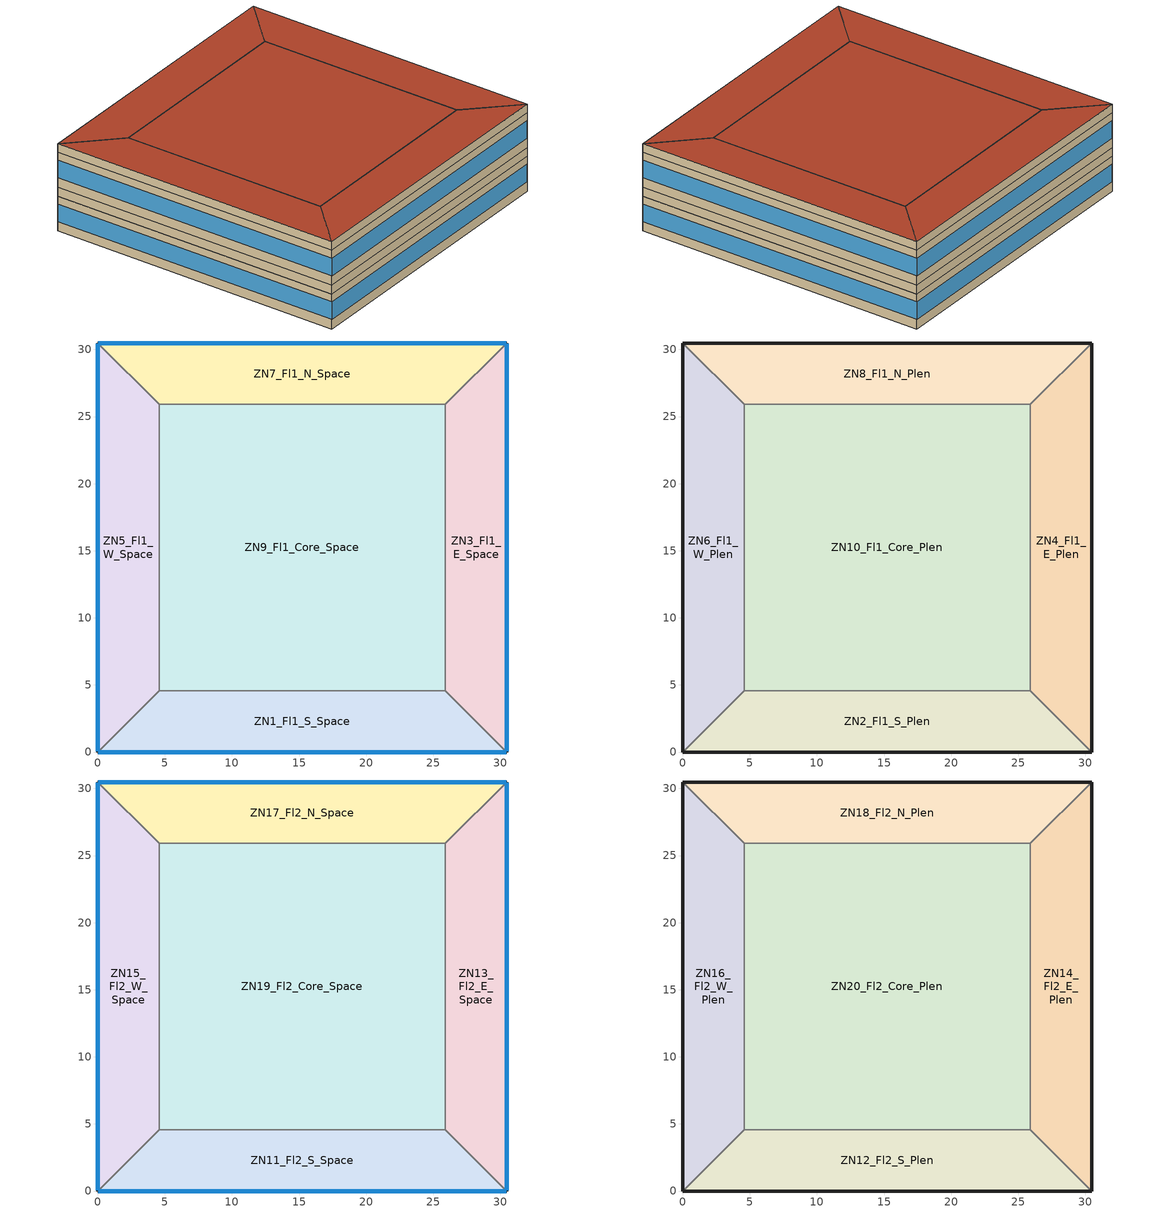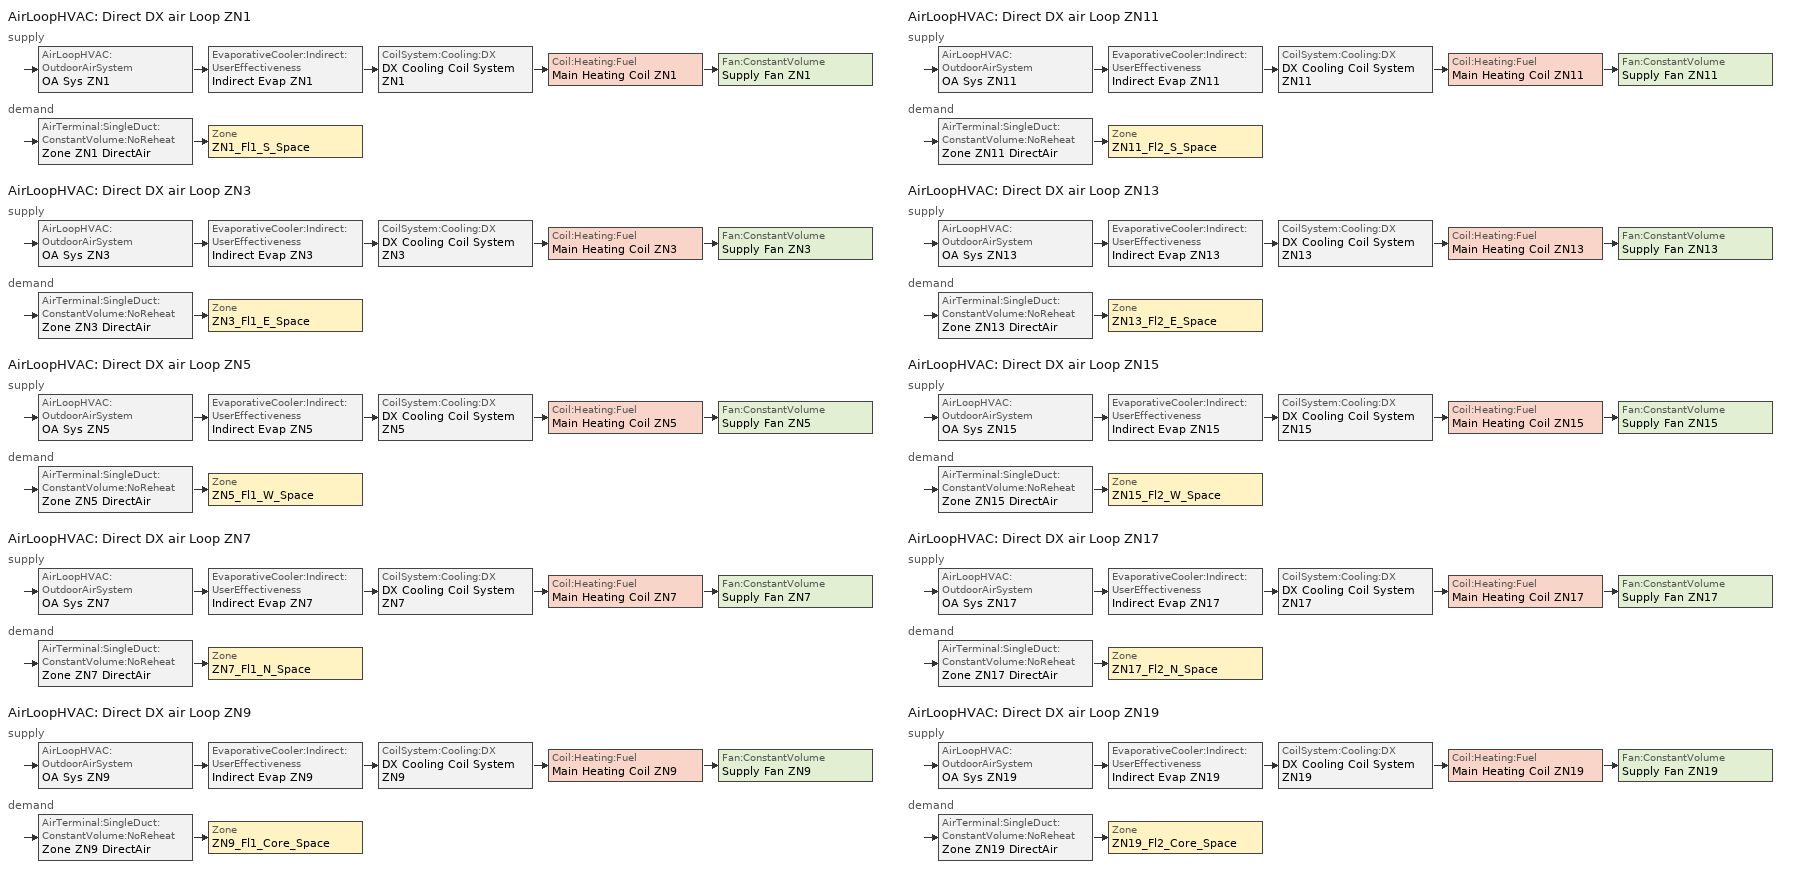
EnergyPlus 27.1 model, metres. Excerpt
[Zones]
ZN1_Fl1_S_Space
 floor ground (Ext-Slab): 0,0 4.57,4.57 25.91,4.57 30.48,0 z0
 wall outside (Ext-Wall): 0,0 30.48,0 z0:3.66
 wall to ZN3_Fl1_E_Space (Int-Wall): 30.48,0 25.91,4.57 z0:3.66
 wall to ZN5_Fl1_W_Space (Int-Wall): 4.57,4.57 0,0 z0:3.66
 wall to ZN9_Fl1_Core_Space (Int-Wall): 25.91,4.57 4.57,4.57 z0:3.66
 window (nonNorth_window): 0.05,0 30.43,0 z1:2.83
ZN3_Fl1_E_Space
 floor ground (Ext-Slab): 25.91,25.91 30.48,30.48 30.48,0 25.91,4.57 z0
 wall outside (Ext-Wall): 30.48,0 30.48,30.48 z0:3.66
 wall to ZN9_Fl1_Core_Space (Int-Wall): 25.91,25.91 25.91,4.57 z0:3.66
 wall to ZN7_Fl1_N_Space (Int-Wall): 30.48,30.48 25.91,25.91 z0:3.66
 window (nonNorth_window): 30.48,0.05 30.48,30.43 z1:2.83
ZN5_Fl1_W_Space
 floor ground (EXT-Slab): 0,0 0,30.48 4.57,25.91 4.57,4.57 z0
 wall outside (Ext-Wall): 0,30.48 0,0 z0:3.66
 wall to ZN9_Fl1_Core_Space (Int-Wall): 4.57,4.57 4.57,25.91 z0:3.66
 wall to ZN7_Fl1_N_Space (Int-Wall): 4.57,25.91 0,30.48 z0:3.66
 window (nonNorth_window): 0,30.43 0,0.05 z1:2.83
ZN7_Fl1_N_Space
 floor ground (EXT-Slab): 4.57,25.91 0,30.48 30.48,30.48 25.91,25.91 z0
 wall outside (Ext-Wall): 30.48,30.48 0,30.48 z0:3.66
 wall to ZN9_Fl1_Core_Space (Int-Wall): 4.57,25.91 25.91,25.91 z0:3.66
 window (North_window): 30.43,30.48 0.05,30.48 z1:2.83
ZN9_Fl1_Core_Space
 floor ground (EXT-Slab): 4.57,4.57 4.57,25.91 25.91,25.91 25.91,4.57 z0
ZN2_Fl1_S_Plen
 floor to ZN1_Fl1_S_Space (dropceiling): 0,0 4.57,4.57 25.91,4.57 30.48,0 z3.66
 wall outside (Ext-Wall): 0,0 30.48,0 z3.66:4.57
 wall to ZN4_Fl1_E_Plen (Int-Wall): 30.48,0 25.91,4.57 z3.66:4.57
 wall to ZN6_Fl1_W_Plen (Int-Wall): 4.57,4.57 0,0 z3.66:4.57
 wall to ZN10_Fl1_Core_Plen (Int-Wall): 25.91,4.57 4.57,4.57 z3.66:4.57
ZN4_Fl1_E_Plen
 floor to ZN3_Fl1_E_Space (dropceiling): 25.91,25.91 30.48,30.48 30.48,0 25.91,4.57 z3.66
 wall outside (Ext-Wall): 30.48,0 30.48,30.48 z3.66:4.57
 wall to ZN10_Fl1_Core_Plen (Int-Wall): 25.91,25.91 25.91,4.57 z3.66:4.57
 wall to ZN8_Fl1_N_Plen (Int-Wall): 30.48,30.48 25.91,25.91 z3.66:4.57
ZN6_Fl1_W_Plen
 floor to ZN5_Fl1_W_Space (dropceiling): 0,0 0,30.48 4.57,25.91 4.57,4.57 z3.66
 wall outside (Ext-Wall): 0,30.48 0,0 z3.66:4.57
 wall to ZN10_Fl1_Core_Plen (Int-Wall): 4.57,4.57 4.57,25.91 z3.66:4.57
 wall to ZN8_Fl1_N_Plen (Int-Wall): 4.57,25.91 0,30.48 z3.66:4.57
ZN8_Fl1_N_Plen
 floor to ZN7_Fl1_N_Space (dropceiling): 4.57,25.91 0,30.48 30.48,30.48 25.91,25.91 z3.66
 wall outside (Ext-Wall): 30.48,30.48 0,30.48 z3.66:4.57
 wall to ZN10_Fl1_Core_Plen (Int-Wall): 4.57,25.91 25.91,25.91 z3.66:4.57
ZN10_Fl1_Core_Plen
 floor to ZN9_Fl1_Core_Space (dropceiling): 4.57,4.57 4.57,25.91 25.91,25.91 25.91,4.57 z3.66
ZN11_Fl2_S_Space
 floor to ZN2_Fl1_S_Plen (Int-floor-topside): 0,0 4.57,4.57 25.91,4.57 30.48,0 z4.57
 wall outside (Ext-Wall): 0,0 30.48,0 z4.57:8.23
 wall to ZN13_Fl2_E_Space (Int-Wall): 30.48,0 25.91,4.57 z4.57:8.23
 wall to ZN15_Fl2_W_Space (Int-Wall): 4.57,4.57 0,0 z4.57:8.23
 wall to ZN19_Fl2_Core_Space (Int-Wall): 25.91,4.57 4.57,4.57 z4.57:8.23
 window (nonNorth_window): 0.05,0 30.43,0 z5.57:7.41
ZN13_Fl2_E_Space
 floor to ZN4_Fl1_E_Plen (Int-floor-topside): 25.91,25.91 30.48,30.48 30.48,0 25.91,4.57 z4.57
 wall outside (Ext-Wall): 30.48,0 30.48,30.48 z4.57:8.23
 wall to ZN19_Fl2_Core_Space (Int-Wall): 25.91,25.91 25.91,4.57 z4.57:8.23
 wall to ZN17_Fl2_N_Space (Int-Wall): 30.48,30.48 25.91,25.91 z4.57:8.23
 window (nonNorth_window): 30.48,0.05 30.48,30.43 z5.57:7.41
ZN15_Fl2_W_Space
 floor to ZN6_Fl1_W_Plen (Int-Floor-Topside): 0,0 0,30.48 4.57,25.91 4.57,4.57 z4.57
 wall outside (Ext-Wall): 0,30.48 0,0 z4.57:8.23
 wall to ZN19_Fl2_Core_Space (Int-Wall): 4.57,4.57 4.57,25.91 z4.57:8.23
 wall to ZN17_Fl2_N_Space (Int-Wall): 4.57,25.91 0,30.48 z4.57:8.23
 window (nonNorth_window): 0,30.43 0,0.05 z5.57:7.41
ZN17_Fl2_N_Space
 floor to ZN8_Fl1_N_Plen (Int-Floor-Topside): 4.57,25.91 0,30.48 30.48,30.48 25.91,25.91 z4.57
 wall outside (Ext-Wall): 30.48,30.48 0,30.48 z4.57:8.23
 wall to ZN19_Fl2_Core_Space (Int-Wall): 4.57,25.91 25.91,25.91 z4.57:8.23
 window (North_window): 30.43,30.48 0.05,30.48 z5.57:7.41
ZN19_Fl2_Core_Space
 floor to ZN10_Fl1_Core_Plen (INT-Floor-topside): 4.57,4.57 4.57,25.91 25.91,25.91 25.91,4.57 z4.57
ZN12_Fl2_S_Plen
 floor to ZN11_Fl2_S_Space (dropceiling): 0,0 4.57,4.57 25.91,4.57 30.48,0 z8.23
 wall outside (Ext-Wall): 0,0 30.48,0 z8.23:9.14
 wall to ZN14_Fl2_E_Plen (Int-Wall): 30.48,0 25.91,4.57 z8.23:9.14
 wall to ZN16_Fl2_W_Plen (Int-Wall): 4.57,4.57 0,0 z8.23:9.14
 wall to ZN20_Fl2_Core_Plen (Int-Wall): 25.91,4.57 4.57,4.57 z8.23:9.14
 roof outside (Roof): 4.57,4.57 0,0 30.48,0 25.91,4.57 z9.14
ZN14_Fl2_E_Plen
 floor to ZN13_Fl2_E_Space (dropceiling): 25.91,25.91 30.48,30.48 30.48,0 25.91,4.57 z8.23
 wall outside (Ext-Wall): 30.48,0 30.48,30.48 z8.23:9.14
 wall to ZN20_Fl2_Core_Plen (Int-Wall): 25.91,25.91 25.91,4.57 z8.23:9.14
 wall to ZN18_Fl2_N_Plen (Int-Wall): 30.48,30.48 25.91,25.91 z8.23:9.14
 roof outside (Roof): 25.91,25.91 25.91,4.57 30.48,0 30.48,30.48 z9.14
ZN16_Fl2_W_Plen
 floor to ZN15_Fl2_W_Space (dropceiling): 0,0 0,30.48 4.57,25.91 4.57,4.57 z8.23
 wall outside (Ext-Wall): 0,30.48 0,0 z8.23:9.14
 wall to ZN20_Fl2_Core_Plen (Int-Wall): 4.57,4.57 4.57,25.91 z8.23:9.14
 wall to ZN18_Fl2_N_Plen (Int-Wall): 4.57,25.91 0,30.48 z8.23:9.14
 roof outside (Roof): 0,30.48 0,0 4.57,4.57 4.57,25.91 z9.14
ZN18_Fl2_N_Plen
 floor to ZN17_Fl2_N_Space (dropceiling): 4.57,25.91 0,30.48 30.48,30.48 25.91,25.91 z8.23
 wall outside (Ext-Wall): 30.48,30.48 0,30.48 z8.23:9.14
 wall to ZN20_Fl2_Core_Plen (Int-Wall): 4.57,25.91 25.91,25.91 z8.23:9.14
 roof outside (Roof): 0,30.48 4.57,25.91 25.91,25.91 30.48,30.48 z9.14
ZN20_Fl2_Core_Plen
 floor to ZN19_Fl2_Core_Space (dropceiling): 4.57,4.57 4.57,25.91 25.91,25.91 25.91,4.57 z8.23
 roof outside (Roof): 4.57,25.91 4.57,4.57 25.91,4.57 25.91,25.91 z9.14
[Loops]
AirLoopHVAC 'Direct DX air Loop ZN1'
 supply: AirLoopHVAC:OutdoorAirSystem 'OA Sys ZN1' > EvaporativeCooler:Indirect:UserEffectiveness 'Indirect Evap ZN1' > CoilSystem:Cooling:DX 'DX Cooling Coil System ZN1' > Coil:Heating:Fuel 'Main Heating Coil ZN1' > Fan:ConstantVolume 'Supply Fan ZN1'
 demand: AirTerminal:SingleDuct:ConstantVolume:NoReheat 'Zone ZN1 DirectAir' > Zone 'ZN1_Fl1_S_Space'
AirLoopHVAC 'Direct DX air Loop ZN3'
 supply: AirLoopHVAC:OutdoorAirSystem 'OA Sys ZN3' > EvaporativeCooler:Indirect:UserEffectiveness 'Indirect Evap ZN3' > CoilSystem:Cooling:DX 'DX Cooling Coil System ZN3' > Coil:Heating:Fuel 'Main Heating Coil ZN3' > Fan:ConstantVolume 'Supply Fan ZN3'
 demand: AirTerminal:SingleDuct:ConstantVolume:NoReheat 'Zone ZN3 DirectAir' > Zone 'ZN3_Fl1_E_Space'
AirLoopHVAC 'Direct DX air Loop ZN5'
 supply: AirLoopHVAC:OutdoorAirSystem 'OA Sys ZN5' > EvaporativeCooler:Indirect:UserEffectiveness 'Indirect Evap ZN5' > CoilSystem:Cooling:DX 'DX Cooling Coil System ZN5' > Coil:Heating:Fuel 'Main Heating Coil ZN5' > Fan:ConstantVolume 'Supply Fan ZN5'
 demand: AirTerminal:SingleDuct:ConstantVolume:NoReheat 'Zone ZN5 DirectAir' > Zone 'ZN5_Fl1_W_Space'
AirLoopHVAC 'Direct DX air Loop ZN7'
 supply: AirLoopHVAC:OutdoorAirSystem 'OA Sys ZN7' > EvaporativeCooler:Indirect:UserEffectiveness 'Indirect Evap ZN7' > CoilSystem:Cooling:DX 'DX Cooling Coil System ZN7' > Coil:Heating:Fuel 'Main Heating Coil ZN7' > Fan:ConstantVolume 'Supply Fan ZN7'
 demand: AirTerminal:SingleDuct:ConstantVolume:NoReheat 'Zone ZN7 DirectAir' > Zone 'ZN7_Fl1_N_Space'
AirLoopHVAC 'Direct DX air Loop ZN9'
 supply: AirLoopHVAC:OutdoorAirSystem 'OA Sys ZN9' > EvaporativeCooler:Indirect:UserEffectiveness 'Indirect Evap ZN9' > CoilSystem:Cooling:DX 'DX Cooling Coil System ZN9' > Coil:Heating:Fuel 'Main Heating Coil ZN9' > Fan:ConstantVolume 'Supply Fan ZN9'
 demand: AirTerminal:SingleDuct:ConstantVolume:NoReheat 'Zone ZN9 DirectAir' > Zone 'ZN9_Fl1_Core_Space'
AirLoopHVAC 'Direct DX air Loop ZN11'
 supply: AirLoopHVAC:OutdoorAirSystem 'OA Sys ZN11' > EvaporativeCooler:Indirect:UserEffectiveness 'Indirect Evap ZN11' > CoilSystem:Cooling:DX 'DX Cooling Coil System ZN11' > Coil:Heating:Fuel 'Main Heating Coil ZN11' > Fan:ConstantVolume 'Supply Fan ZN11'
 demand: AirTerminal:SingleDuct:ConstantVolume:NoReheat 'Zone ZN11 DirectAir' > Zone 'ZN11_Fl2_S_Space'
AirLoopHVAC 'Direct DX air Loop ZN13'
 supply: AirLoopHVAC:OutdoorAirSystem 'OA Sys ZN13' > EvaporativeCooler:Indirect:UserEffectiveness 'Indirect Evap ZN13' > CoilSystem:Cooling:DX 'DX Cooling Coil System ZN13' > Coil:Heating:Fuel 'Main Heating Coil ZN13' > Fan:ConstantVolume 'Supply Fan ZN13'
 demand: AirTerminal:SingleDuct:ConstantVolume:NoReheat 'Zone ZN13 DirectAir' > Zone 'ZN13_Fl2_E_Space'
AirLoopHVAC 'Direct DX air Loop ZN15'
 supply: AirLoopHVAC:OutdoorAirSystem 'OA Sys ZN15' > EvaporativeCooler:Indirect:UserEffectiveness 'Indirect Evap ZN15' > CoilSystem:Cooling:DX 'DX Cooling Coil System ZN15' > Coil:Heating:Fuel 'Main Heating Coil ZN15' > Fan:ConstantVolume 'Supply Fan ZN15'
 demand: AirTerminal:SingleDuct:ConstantVolume:NoReheat 'Zone ZN15 DirectAir' > Zone 'ZN15_Fl2_W_Space'
AirLoopHVAC 'Direct DX air Loop ZN17'
 supply: AirLoopHVAC:OutdoorAirSystem 'OA Sys ZN17' > EvaporativeCooler:Indirect:UserEffectiveness 'Indirect Evap ZN17' > CoilSystem:Cooling:DX 'DX Cooling Coil System ZN17' > Coil:Heating:Fuel 'Main Heating Coil ZN17' > Fan:ConstantVolume 'Supply Fan ZN17'
 demand: AirTerminal:SingleDuct:ConstantVolume:NoReheat 'Zone ZN17 DirectAir' > Zone 'ZN17_Fl2_N_Space'
AirLoopHVAC 'Direct DX air Loop ZN19'
 supply: AirLoopHVAC:OutdoorAirSystem 'OA Sys ZN19' > EvaporativeCooler:Indirect:UserEffectiveness 'Indirect Evap ZN19' > CoilSystem:Cooling:DX 'DX Cooling Coil System ZN19' > Coil:Heating:Fuel 'Main Heating Coil ZN19' > Fan:ConstantVolume 'Supply Fan ZN19'
 demand: AirTerminal:SingleDuct:ConstantVolume:NoReheat 'Zone ZN19 DirectAir' > Zone 'ZN19_Fl2_Core_Space'
[SizingPeriod:DesignDay] Day of Month=21; Humidity Condition Type=Wetbulb; Barometric Pressure {Pa}=97318; Rain Indicator=No; Snow Indicator=No; Daylight Saving Time Indicator=No; Solar Model Indicator=ASHRAEClearSky
Name | Month | Day Type | Maximum Dry-Bulb Temperature {C} | Daily Dry-Bulb Temperature Range {deltaC} | Wetbulb or DewPoint at Maximum Dry-Bulb {C} | Wind Speed {m/s} | Wind Direction {deg} | Sky Clearness
PHOENIX Ann Htg 99.6% Condns DB | 12 | WinterDesignDay | 2.9 | 0 | 2.9 | 2 | 120 | 0
PHOENIX Ann Clg .4% Condns DB=>MWB | 7 | SummerDesignDay | 43.4 | 12.3 | 21.1 | 4.1 | 270 | 1
[Site:Location]
Phoenix Intl Airport: Latitude {deg}=33.43; Longitude {deg}=-112.02; Time Zone {hr}=-7; Elevation {m}=337
[Site:GroundTemperature:BuildingSurface]
20.39, 20.38, 20.37, 20.32, 22.22, 22.11, 21.99, 22.2, 22.34, 20.47, 20.35, 20.37
[Building]
Base Case: North Axis {deg}=0; Terrain=Country; Loads Convergence Tolerance Value {W}=0.04; Temperature Convergence Tolerance Value {deltaC}=0.4; Solar Distribution=FullInteriorAndExterior; Maximum Number of Warmup Days=25; Minimum Number of Warmup Days=6
[Material] Thermal Absorptance=0.9; Solar Absorptance=0.7; Visible Absorptance=0.7
Name | Roughness | Thickness {m} | Conductivity {W/m-K} | Density {kg/m3} | Specific Heat {J/kg-K}
INS-wall-R_13 | MediumRough | 0.0812 | 0.045 | 265 | 836.8
GP01 1/2  GYPSUM | Smooth | 0.01271 | 0.16 | 800 | 1090
ROOFING - BUILT UP ROOFING - 3 / 8 IN | VeryRough | 0.0095 | 0.16 | 1121.29 | 1460
INS-Roof-R_15 | MediumRough | 0.1295 | 0.049 | 265 | 836.8
MAT-METAL | MediumSmooth | 0.001524 | 45.006 | 7680 | 418.4
MAT-CC05 8  HW CONCRETE | Rough | 0.20321 | 1.311 | 2240 | 836.8
AC02 | MediumSmooth | 0.0127 | 0.057 | 288 | 1339
MAT-CC05 4  MW CONCRETE | Rough | 0.1 | 0.858 | 1968 | 836.8
[Material:NoMass] Thermal Absorptance=0.9; Solar Absorptance=0.7; Visible Absorptance=0.7
Name | Roughness | Thermal Resistance {m2-K/W}
MAT-SHEATH | Rough | 0.36256
CP02 CARPET PAD | VeryRough | 0.21648
[WindowMaterial:Glazing] Optical Data Type=SpectralAverage; Infrared Transmittance at Normal Incidence=0; Back Side Infrared Hemispherical Emissivity=0.84; Conductivity {W/m-K}=1
Name | Thickness {m} | Solar Transmittance at Normal Incidence | Front Side Solar Reflectance at Normal Incidence | Back Side Solar Reflectance at Normal Incidence | Visible Transmittance at Normal Incidence | Front Side Visible Reflectance at Normal Incidence | Back Side Visible Reflectance at Normal Incidence | Front Side Infrared Hemispherical Emissivity
1334 Grey_60.vgs | 0.0057 | 0.5 | 0.051 | 0.051 | 0.465 | 0.053 | 0.053 | 0.84
703 B220.AFG | 0.0058 | 0.125 | 0.401 | 0.102 | 0.178 | 0.326 | 0.162 | 0.478
[Construction]
North_window: 1334 Grey_60.vgs
nonnorth_window: 703 B220.AFG
Ext-wall: MAT-SHEATH, INS-wall-R_13, GP01 1/2  GYPSUM
Int-Wall: GP01 1/2  GYPSUM, INS-wall-R_13, GP01 1/2  GYPSUM
Roof: ROOFING - BUILT UP ROOFING - 3 / 8 IN, INS-Roof-R_15, MAT-METAL
Ext-slab: MAT-CC05 8  HW CONCRETE, CP02 CARPET PAD
DropCeiling: AC02
INT-FLOOR-TOPSIDE: MAT-CC05 4  MW CONCRETE, CP02 CARPET PAD
[Zone] Type=1; Multiplier=1
Name | Ceiling Height {m} | Volume {m3}
ZN1_Fl1_S_Space; ZN3_Fl1_E_Space; ZN5_Fl1_W_Space; ZN7_Fl1_N_Space; ZN11_Fl2_S_Space; ZN13_Fl2_E_Space; ZN15_Fl2_W_Space; ZN17_Fl2_N_Space | 3.658 | 433.287
ZN2_Fl1_S_Plen; ZN4_Fl1_E_Plen; ZN6_Fl1_W_Plen; ZN8_Fl1_N_Plen; ZN12_Fl2_S_Plen; ZN14_Fl2_E_Plen; ZN16_Fl2_W_Plen; ZN18_Fl2_N_Plen | 0.914 | 108.262
ZN9_Fl1_Core_Space; ZN19_Fl2_Core_Space | 3.658 | 1665.135
ZN10_Fl1_Core_Plen; ZN20_Fl2_Core_Plen | 0.914 | 416.056
[ElectricEquipment] Schedule=BLDG_EQUIP_SCH; Design Level Calculation Method=EquipmentLevel; Fraction Latent=0; Fraction Radiant=0.3; Fraction Lost=0
Name | Zone or ZoneList or Space or SpaceList | Design Level {W}
ZN1_Fl1_S_Space ElecEq 1 | ZN1_Fl1_S_Space | 1243.715
ZN3_Fl1_E_Space ElecEq 1 | ZN3_Fl1_E_Space | 1243.716
ZN5_Fl1_W_Space ElecEq 1 | ZN5_Fl1_W_Space | 1243.715
ZN7_Fl1_N_Space ElecEq 1 | ZN7_Fl1_N_Space | 1243.715
ZN9_Fl1_Core_Space ElecEq 1 | ZN9_Fl1_Core_Space | 4779.639
ZN11_Fl2_S_Space ElecEq 1 | ZN11_Fl2_S_Space | 1243.715
ZN13_Fl2_E_Space ElecEq 1 | ZN13_Fl2_E_Space | 1243.716
ZN15_Fl2_W_Space ElecEq 1 | ZN15_Fl2_W_Space | 1243.715
ZN17_Fl2_N_Space ElecEq 1 | ZN17_Fl2_N_Space | 1243.715
ZN19_Fl2_Core_Space ElecEq 1 | ZN19_Fl2_Core_Space | 4779.639
[Lights] Schedule=BLDG_LIGHT_SCH; Design Level Calculation Method=LightingLevel; Return Air Fraction=0.4; Fraction Radiant=0.2; Fraction Visible=0.2; Fraction Replaceable=0
Name | Zone or ZoneList or Space or SpaceList | Lighting Level {W}
ZN1_Fl1_S_Space Lights 1 | ZN1_Fl1_S_Space | 1302.94
ZN3_Fl1_E_Space Lights 1 | ZN3_Fl1_E_Space | 1302.94
ZN5_Fl1_W_Space Lights 1 | ZN5_Fl1_W_Space | 1302.94
ZN7_Fl1_N_Space Lights 1 | ZN7_Fl1_N_Space | 1302.94
ZN9_Fl1_Core_Space Lights 1 | ZN9_Fl1_Core_Space | 5007.24
ZN11_Fl2_S_Space Lights 1 | ZN11_Fl2_S_Space | 1302.94
ZN13_Fl2_E_Space Lights 1 | ZN13_Fl2_E_Space | 1302.94
ZN15_Fl2_W_Space Lights 1 | ZN15_Fl2_W_Space | 1302.94
ZN17_Fl2_N_Space Lights 1 | ZN17_Fl2_N_Space | 1302.94
ZN19_Fl2_Core_Space Lights 1 | ZN19_Fl2_Core_Space | 5007.24
[People] Number of People Schedule=BLDG_OCC_SCH; Number of People Calculation Method=people; Fraction Radiant=0.3; Activity Level Schedule=ACTIVITY_SCH; Carbon Dioxide Generation Rate {m3/s-W}=3.82E-8; Mean Radiant Temperature Calculation Type=EnclosureAveraged; Work Efficiency Schedule=WORK_EFF_SCH; Clothing Insulation Calculation Method=ClothingInsulationSchedule; Clothing Insulation Schedule=CLOTHING_SCH; Air Velocity Schedule=AIR_VELO_SCH
Name | Zone or ZoneList or Space or SpaceList | Number of People
ZN1_Fl1_S_Space | ZN1_Fl1_S_Space | 10
ZN3_Fl1_E_Space | ZN3_Fl1_E_Space | 10
ZN5_Fl1_W_Space | ZN5_Fl1_W_Space | 10
ZN7_Fl1_N_Space | ZN7_Fl1_N_Space | 10
ZN9_Fl1_Core_Space | ZN9_Fl1_Core_Space | 40
ZN11_Fl2_S_Space | ZN11_Fl2_S_Space | 10
ZN13_Fl2_E_Space | ZN13_Fl2_E_Space | 10
ZN15_Fl2_W_Space | ZN15_Fl2_W_Space | 10
ZN17_Fl2_N_Space | ZN17_Fl2_N_Space | 10
ZN19_Fl2_Core_Space | ZN19_Fl2_Core_Space | 40
[ZoneInfiltration:DesignFlowRate] Schedule=INFIL_SCH; Design Flow Rate Calculation Method=flow/zone; Constant Term Coefficient=1; Temperature Term Coefficient=0; Velocity Term Coefficient=0; Velocity Squared Term Coefficient=0
Name | Zone or ZoneList or Space or SpaceList | Design Flow Rate {m3/s}
ZN1_Fl1_S_Space Infil 1 | ZN1_Fl1_S_Space | 0.04814
ZN2_Fl1_S_Plen Infil 1 | ZN2_Fl1_S_Plen | 0.01203
ZN3_Fl1_E_Space Infil 1 | ZN3_Fl1_E_Space | 0.04814
ZN4_Fl1_E_Plen Infil 1 | ZN4_Fl1_E_Plen | 0.01203
ZN5_Fl1_W_Space Infil 1 | ZN5_Fl1_W_Space | 0.04814
ZN6_Fl1_W_Plen Infil 1 | ZN6_Fl1_W_Plen | 0.01203
ZN7_Fl1_N_Space Infil 1 | ZN7_Fl1_N_Space | 0.04814
ZN8_Fl1_N_Plen Infil 1 | ZN8_Fl1_N_Plen | 0.01203
ZN9_Fl1_Core_Space Infil 1 | ZN9_Fl1_Core_Space | 0.18502
ZN10_Fl1_Core_Plen Infil 1 | ZN10_Fl1_Core_Plen | 0.04623
ZN11_Fl2_S_Space Infil 1 | ZN11_Fl2_S_Space | 0.04814
ZN12_Fl2_S_Plen Infil 1 | ZN12_Fl2_S_Plen | 0.01203
ZN13_Fl2_E_Space Infil 1 | ZN13_Fl2_E_Space | 0.04814
ZN14_Fl2_E_Plen Infil 1 | ZN14_Fl2_E_Plen | 0.01203
ZN15_Fl2_W_Space Infil 1 | ZN15_Fl2_W_Space | 0.04814
ZN16_Fl2_W_Plen Infil 1 | ZN16_Fl2_W_Plen | 0.01203
ZN17_Fl2_N_Space Infil 1 | ZN17_Fl2_N_Space | 0.04814
ZN18_Fl2_N_Plen Infil 1 | ZN18_Fl2_N_Plen | 0.01203
ZN19_Fl2_Core_Space Infil 1 | ZN19_Fl2_Core_Space | 0.18502
ZN20_Fl2_Core_Plen Infil 1 | ZN20_Fl2_Core_Plen | 0.04623
[ThermostatSetpoint:DualSetpoint]
Setpoints: Heating Setpoint Temperature Schedule=HTGSETP_SCH; Cooling Setpoint Temperature Schedule=CLGSETP_SCH
[Sizing:Zone] Zone Cooling Design Supply Air Temperature Input Method=SupplyAirTemperature; Zone Cooling Design Supply Air Temperature {C}=13; Zone Heating Design Supply Air Temperature Input Method=SupplyAirTemperature; Zone Heating Design Supply Air Temperature {C}=50; Zone Cooling Design Supply Air Humidity Ratio {kgWater/kgDryAir}=0.009; Zone Heating Design Supply Air Humidity Ratio {kgWater/kgDryAir}=0.004; Zone Heating Sizing Factor=1; Zone Cooling Sizing Factor=1; Cooling Design Air Flow Method=DesignDay; Cooling Design Air Flow Rate {m3/s}=0; Heating Design Air Flow Method=DesignDay; Heating Design Air Flow Rate {m3/s}=0; Account for Dedicated Outdoor Air System=No; Dedicated Outdoor Air System Control Strategy=NeutralSupplyAir; Dedicated Outdoor Air Low Setpoint Temperature for Design {C}=autosize; Dedicated Outdoor Air High Setpoint Temperature for Design {C}=autosize
Name | Design Specification Outdoor Air Object
ZN1_Fl1_S_Space | SZ DSOA ZN1_Fl1_S_Space
ZN3_Fl1_E_Space | SZ DSOA ZN3_Fl1_E_Space
ZN5_Fl1_W_Space | SZ DSOA ZN5_Fl1_W_Space
ZN7_fl1_N_Space | SZ DSOA ZN7_fl1_N_Space
ZN9_Fl1_Core_Space | SZ DSOA ZN9_Fl1_Core_Space
ZN11_Fl2_S_Space | SZ DSOA ZN11_Fl2_S_Space
ZN13_Fl2_E_Space | SZ DSOA ZN13_Fl2_E_Space
ZN15_Fl2_W_Space | SZ DSOA ZN15_Fl2_W_Space
ZN17_Fl2_N_Space | SZ DSOA ZN17_Fl2_N_Space
ZN19_Fl2_Core_Space | SZ DSOA ZN19_Fl2_Core_Space
[DesignSpecification:OutdoorAir] Outdoor Air Method=flow/person; Outdoor Air Flow per Person {m3/s-person}=0.02; Outdoor Air Flow per Zone Floor Area {m3/s-m2}=0
SZ DSOA ZN1_Fl1_S_Space; SZ DSOA ZN3_Fl1_E_Space; SZ DSOA ZN5_Fl1_W_Space; SZ DSOA ZN7_fl1_N_Space; SZ DSOA ZN9_Fl1_Core_Space; SZ DSOA ZN11_Fl2_S_Space; SZ DSOA ZN13_Fl2_E_Space; SZ DSOA ZN15_Fl2_W_Space; SZ DSOA ZN17_Fl2_N_Space; SZ DSOA ZN19_Fl2_Core_Space
[Sizing:System] Type of Load to Size On=sensible; Design Outdoor Air Flow Rate {m3/s}=autosize; Central Heating Maximum System Air Flow Ratio=1; Preheat Design Temperature {C}=4; Preheat Design Humidity Ratio {kgWater/kgDryAir}=.008; Precool Design Temperature {C}=11; Precool Design Humidity Ratio {kgWater/kgDryAir}=.008; Central Cooling Design Supply Air Temperature {C}=13; Central Heating Design Supply Air Temperature {C}=50; Type of Zone Sum to Use=noncoincident; 100% Outdoor Air in Cooling=NO; 100% Outdoor Air in Heating=NO; Central Cooling Design Supply Air Humidity Ratio {kgWater/kgDryAir}=0.008; Central Heating Design Supply Air Humidity Ratio {kgWater/kgDryAir}=0.004; Cooling Supply Air Flow Rate Method=DesignDay; Cooling Supply Air Flow Rate {m3/s}=0; Heating Supply Air Flow Rate Method=DesignDay; Heating Supply Air Flow Rate {m3/s}=0; Zone Maximum Outdoor Air Fraction=1; Cooling Design Capacity Method=CoolingDesignCapacity; Cooling Design Capacity {W}=autosize; Heating Design Capacity Method=HeatingDesignCapacity; Heating Design Capacity {W}=autosize; Central Cooling Capacity Control Method=VAV
Direct DX air Loop ZN1; Direct DX air Loop ZN3; Direct DX air Loop ZN5; Direct DX air Loop ZN7; Direct DX air Loop ZN9; Direct DX air Loop ZN11; Direct DX air Loop ZN13; Direct DX air Loop ZN15; Direct DX air Loop ZN17; Direct DX air Loop ZN19
[AirLoopHVAC] Design Supply Air Flow Rate {m3/s}=autosize
Direct DX air Loop ZN1; Direct DX air Loop ZN3; Direct DX air Loop ZN5; Direct DX air Loop ZN7; Direct DX air Loop ZN9; Direct DX air Loop ZN11; Direct DX air Loop ZN13; Direct DX air Loop ZN15; Direct DX air Loop ZN17; Direct DX air Loop ZN19
[AvailabilityManager:NightCycle] Fan Schedule=HVACoperationSchd; Control Type=CycleOnAny; Thermostat Tolerance {deltaC}=1; Cycling Run Time Control Type=FixedRunTime; Cycling Run Time {s}=3600
Name | Applicability Schedule
System ZN1 Avail; System ZN3 Avail | ALWAYS_ON
System ZN5 Avail; System ZN7 Avail; System ZN9 Avail; System ZN11 Avail; System ZN13 Avail; System ZN15 Avail; System ZN17 Avail; System ZN19 Avail | Always_on
[ZoneControl:Thermostat] Control Type Schedule=Dual Zone Control Type Sched; Control 1=Setpoints
Name | Zone or ZoneList
ZN1 Thermostat | ZN1_Fl1_S_Space
ZN3 Thermostat | ZN3_Fl1_E_Space
ZN5 Thermostat | ZN5_Fl1_W_Space
ZN7 Thermostat | ZN7_fl1_N_Space
ZN9 Thermostat | ZN9_Fl1_Core_Space
ZN11 Thermostat | ZN11_Fl2_S_Space
ZN13 Thermostat | ZN13_Fl2_E_Space
ZN15 Thermostat | ZN15_Fl2_W_Space
ZN17 Thermostat | ZN17_Fl2_N_Space
ZN19 Thermostat | ZN19_Fl2_Core_Space
[Zone equipment]
ZN1_Fl1_S_Space: Zone ZN1 DirectAir
ZN3_Fl1_E_Space: Zone ZN3 DirectAir
ZN5_Fl1_W_Space: Zone ZN5 DirectAir
ZN7_fl1_N_Space: Zone ZN7 DirectAir
ZN9_Fl1_Core_Space: Zone ZN9 DirectAir
ZN11_Fl2_S_Space: Zone ZN11 DirectAir
ZN13_Fl2_E_Space: Zone ZN13 DirectAir
ZN15_Fl2_W_Space: Zone ZN15 DirectAir
ZN17_Fl2_N_Space: Zone ZN17 DirectAir
ZN19_Fl2_Core_Space: Zone ZN19 DirectAir
[AirLoopHVAC:ReturnPlenum]
Name | Zone
ZN1 return plenum | ZN2_Fl1_S_Plen
ZN3 return plenum | ZN4_Fl1_E_Plen
ZN5 return plenum | ZN6_Fl1_W_Plen
ZN7 return plenum | ZN8_Fl1_N_Plen
ZN9 return plenum | ZN10_Fl1_Core_Plen
ZN11 return plenum | ZN12_Fl2_S_Plen
ZN13 return plenum | ZN14_Fl2_E_Plen
ZN15 return plenum | ZN16_Fl2_W_Plen
ZN17 return plenum | ZN18_Fl2_N_Plen
ZN19 return plenum | ZN20_Fl2_Core_Plen
[AirTerminal:SingleDuct:ConstantVolume:NoReheat] Maximum Air Flow Rate {m3/s}=autosize
Name | Availability Schedule
Zone ZN1 DirectAir; Zone ZN3 DirectAir | ALWAYS_ON
Zone ZN5 DirectAir; Zone ZN7 DirectAir; Zone ZN9 DirectAir; Zone ZN11 DirectAir; Zone ZN13 DirectAir; Zone ZN15 DirectAir; Zone ZN17 DirectAir; Zone ZN19 DirectAir | Always_on
[CoilSystem:Cooling:DX]
Name | Availability Schedule | Cooling Coil
DX Cooling Coil System ZN1 | ALWAYS_ON | ACDXCoil ZN1
DX Cooling Coil System ZN3 | ALWAYS_ON | ACDXCoil ZN3
DX Cooling Coil System ZN5 | Always_on | ACDXCoil ZN5
DX Cooling Coil System ZN7 | Always_on | ACDXCoil ZN7
DX Cooling Coil System ZN9 | Always_on | ACDXCoil ZN9
DX Cooling Coil System ZN11 | Always_on | ACDXCoil ZN11
DX Cooling Coil System ZN13 | Always_on | ACDXCoil ZN13
DX Cooling Coil System ZN15 | Always_on | ACDXCoil ZN15
DX Cooling Coil System ZN17 | Always_on | ACDXCoil ZN17
DX Cooling Coil System ZN19 | Always_on | ACDXCoil ZN19
[Coil:Heating:Fuel] Fuel Type=NaturalGas; Burner Efficiency=0.8; Nominal Capacity {W}=autosize
Name | Availability Schedule
Main Heating Coil ZN1; Main Heating Coil ZN3 | ALWAYS_ON
Main Heating Coil ZN5; Main Heating Coil ZN7; Main Heating Coil ZN9; Main Heating Coil ZN11; Main Heating Coil ZN13; Main Heating Coil ZN15; Main Heating Coil ZN17; Main Heating Coil ZN19 | Always_on
[EvaporativeCooler:Indirect:UserEffectiveness] Availability Schedule=On_Except_Winter_Night; Cooler Wetbulb Design Effectiveness=0.7; Recirculating Water Pump Design Power {W}=30; Secondary Air Flow Scaling Factor=1; Secondary Air Fan Design Power {W}=autosize; Secondary Air Fan Sizing Specific Power {W/(m3/s)}=357.143; Primary Air Design Flow Rate {m3/s}=autosize; Dewpoint Effectiveness Factor=0.9
Name | Secondary Air Design Flow Rate {m3/s}
Indirect Evap ZN1; Indirect Evap ZN7 | 0.8
Indirect Evap ZN3 | 1
Indirect Evap ZN5 | 1.4
Indirect Evap ZN9 | 1.1
Indirect Evap ZN11; Indirect Evap ZN17 | 0.9
Indirect Evap ZN13 | 1.2
Indirect Evap ZN15 | 1.5
Indirect Evap ZN19 | 1.8
[Coil:Cooling:DX:SingleSpeed] Availability Schedule=On_Except_Winter_Night; Gross Rated Total Cooling Capacity {W}=autosize; Gross Rated Sensible Heat Ratio=autosize; Gross Rated Cooling COP {W/W}=3.1; Rated Air Flow Rate {m3/s}=autosize; 2023 Rated Evaporator Fan Power Per Volume Flow Rate {W/(m3/s)}=934.4; Total Cooling Capacity Function of Temperature Curve=Carrier48TM014_12tons_CapFT; Total Cooling Capacity Function of Flow Fraction Curve=Carrier48TM014_12tons_FFF; Energy Input Ratio Function of Temperature Curve=Carrier48TM014_12tons_EIRFT; Energy Input Ratio Function of Flow Fraction Curve=Carrier48TM014_12tons_EIRFFF; Part Load Fraction Correlation Curve=IEA_HVAC_BESTEST_9ton-PLR
ACDXCoil ZN1; ACDXCoil ZN3; ACDXCoil ZN5; ACDXCoil ZN7; ACDXCoil ZN9; ACDXCoil ZN11; ACDXCoil ZN13; ACDXCoil ZN15; ACDXCoil ZN17; ACDXCoil ZN19
[Fan:ConstantVolume] Availability Schedule=HVACoperationSchd; Fan Total Efficiency=0.53; Pressure Rise {Pa}=750; Maximum Flow Rate {m3/s}=autosize; Motor Efficiency=0.85; Motor In Airstream Fraction=1
Supply Fan ZN1; Supply Fan ZN3; Supply Fan ZN5; Supply Fan ZN7; Supply Fan ZN9; Supply Fan ZN11; Supply Fan ZN13; Supply Fan ZN15; Supply Fan ZN17; Supply Fan ZN19
[SetpointManager:SingleZone:Reheat] Control Variable=Temperature; Minimum Supply Air Temperature {C}=13; Maximum Supply Air Temperature {C}=40
Name | Control Zone | Setpoint Node or NodeList
Supply Air Temp Manager ZN1 | ZN1_Fl1_S_Space | Supply Air Temp Nodes ZN1
Supply Air Temp Manager ZN3 | ZN3_Fl1_E_Space | Supply Air Temp Nodes ZN3
Supply Air Temp Manager ZN5 | ZN5_Fl1_W_Space | Supply Air Temp Nodes ZN5
Supply Air Temp Manager ZN7 | ZN7_fl1_N_Space | Supply Air Temp Nodes ZN7
Supply Air Temp Manager ZN9 | ZN9_Fl1_Core_Space | Supply Air Temp Nodes ZN9
Supply Air Temp Manager ZN11 | ZN11_Fl2_S_Space | Supply Air Temp Nodes ZN11
Supply Air Temp Manager ZN13 | ZN13_Fl2_E_Space | Supply Air Temp Nodes ZN13
Supply Air Temp Manager ZN15 | ZN15_Fl2_W_Space | Supply Air Temp Nodes ZN15
Supply Air Temp Manager ZN17 | ZN17_Fl2_N_Space | Supply Air Temp Nodes ZN17
Supply Air Temp Manager ZN19 | ZN19_Fl2_Core_Space | Supply Air Temp Nodes ZN19
[SetpointManager:MixedAir] Control Variable=Temperature
Name | Setpoint Node or NodeList
Mixed Air Temp Manager ZN1 | Mixed Air Nodes ZN1
Mixed Air Temp Manager ZN3 | Mixed Air Nodes ZN3
Mixed Air Temp Manager ZN5 | Mixed Air Nodes ZN5
Mixed Air Temp Manager ZN7 | Mixed Air Nodes ZN7
Mixed Air Temp Manager ZN9 | Mixed Air Nodes ZN9
Mixed Air Temp Manager ZN11 | Mixed Air Nodes ZN11
Mixed Air Temp Manager ZN13 | Mixed Air Nodes ZN13
Mixed Air Temp Manager ZN15 | Mixed Air Nodes ZN15
Mixed Air Temp Manager ZN17 | Mixed Air Nodes ZN17
Mixed Air Temp Manager ZN19 | Mixed Air Nodes ZN19
[Controller:OutdoorAir] Minimum Outdoor Air Flow Rate {m3/s}=autosize; Maximum Outdoor Air Flow Rate {m3/s}=autosize; Economizer Control Type=NoEconomizer; Economizer Control Action Type=ModulateFlow; Economizer Maximum Limit Dry-Bulb Temperature {C}=19; Economizer Minimum Limit Dry-Bulb Temperature {C}=-20; Lockout Type=NoLockout; Minimum Limit Type=FixedMinimum; Minimum Outdoor Air Schedule=MinOA_Sched
OA Controller ZN1; OA Controller ZN3; OA Controller ZN5; OA Controller ZN7; OA Controller ZN9; OA Controller ZN11; OA Controller ZN13; OA Controller ZN15; OA Controller ZN17; OA Controller ZN19
[Schedule:Compact]
ALWAYS_ON: Through: 12/31, For: AllDays, Until: 24:00, 1
HVACOperationSchd: Through: 12/31, For: SummerDesignDay, Until: 24:00, 1, For: WinterDesignDay, Until: 24:00, 1, For: Weekdays, Until: 06:00, 0, Until: 22:00, 1, Until: 24:00, 0, For: Saturday, Until: 06:00, 0, Until: 18:00, 1, Until: 24:00, 0, For: Sunday Holidays AllOtherDays, Until: 24:00, 0
BLDG_LIGHT_SCH: Through: 12/31, For: Weekdays SummerDesignDay, Until: 05:00, 0.05, Until: 07:00, 0.1, Until: 08:00, 0.3, Until: 17:00, 0.9, Until: 18:00, 0.5, Until: 20:00, 0.3, Until: 22:00, 0.2, Until: 23:00, 0.1, Until: 24:00, 0.05, For: Saturday WinterDesignDay, Until: 06:00, 0.05, Until: 08:00, 0.1, Until: 12:00, 0.3, Until: 17:00, 0.15, Until: 24:00, 0.05, For: Sunday Holidays AllOtherDays, Until: 24:00, 0.05
BLDG_EQUIP_SCH: Through: 12/31, For: Weekdays SummerDesignDay, Until: 08:00, 0.4, Until: 12:00, 0.9, Until: 13:00, 0.8, Until: 17:00, 0.9, Until: 18:00, 0.5, Until: 24:00, 0.4, For: Saturday WinterDesignDay, Until: 06:00, 0.3, Until: 08:00, 0.4, Until: 12:00, 0.5, Until: 17:00, 0.35, Until: 24:00, 0.3, For: Sunday Holidays AllOtherDays, Until: 24:00, 0.3
BLDG_OCC_SCH: Through: 12/31, For: Weekdays SummerDesignDay, Until: 06:00, 0, Until: 07:00, 0.1, Until: 08:00, 0.2, Until: 12:00, 0.95, Until: 13:00, 0.5, Until: 17:00, 0.95, Until: 18:00, 0.3, Until: 22:00, 0.1, Until: 24:00, 0.05, For: Saturday WinterDesignDay, Until: 06:00, 0, Until: 08:00, 0.1, Until: 12:00, 0.3, Until: 17:00, 0.1, Until: 19:00, 0.05, Until: 24:00, 0, For: Sunday Holidays AllOtherDays, Until: 06:00, 0, Until: 18:00, 0.05, Until: 24:00, 0
ACTIVITY_SCH: Through: 12/31, For: AllDays, Until: 24:00, 120
WORK_EFF_SCH: Through: 12/31, For: AllDays, Until: 24:00, 0
AIR_VELO_SCH: Through: 12/31, For: AllDays, Until: 24:00, 0.2
CLOTHING_SCH: Through: 04/30, For: AllDays, Until: 24:00, 1, Through: 09/30, For: AllDays, Until: 24:00, 0.5, Through: 12/31, For: AllDays, Until: 24:00, 1
INFIL_SCH: Through: 12/31, For: Weekdays SummerDesignDay, Until: 06:00, 1, Until: 22:00, 0, Until: 24:00, 1, For: Saturday WinterDesignDay, Until: 06:00, 1, Until: 18:00, 0, Until: 24:00, 1, For: Sunday Holidays AllOtherDays, Until: 24:00, 1
HTGSETP_SCH: Through: 12/31, For: Weekdays, Until: 06:00, 13, Until: 19:00, 21, Until: 24:00, 13, For SummerDesignDay, Until: 24:00, 13, For: Saturday, Until: 06:00, 13, Until: 13:00, 21, Until: 24:00, 13, For WinterDesignDay, Until: 24:00, 21, For: Sunday Holidays AllOtherDays, Until: 24:00, 13
CLGSETP_SCH: Through: 12/31, For: Weekdays, Until: 06:00, 33, Until: 22:00, 24, Until: 24:00, 33, For SummerDesignDay, Until: 24:00, 24, For: Saturday, Until: 06:00, 33, Until: 18:00, 24, Until: 24:00, 33, For WinterDesignDay, Until: 24:00, 33, For: Sunday Holidays AllOtherDays, Until: 24:00, 33
MinOA_Sched: Through: 12/31, For: Weekdays SummerDesignDay, Until: 05:00, 0, Until: 22:00, 1, Until: 24:00, 0, For: Saturday WinterDesignDay, Until: 07:00, 0, Until: 18:00, 1, Until: 24:00, 0, For: Sunday Holidays AllOtherDays, Until: 24:00, 0
Dual Zone Control Type Sched: Through: 12/31, For: AllDays, Until: 24:00, 4
On_Except_Winter_Night: Through: 03/31, For: AllDays, Until: 06:00, 0, Until: 20:00, 1, Until: 24:00, 0, Through: 09/30, For: AllDays, Until: 24:00, 1, Through: 12/31, For: AllDays, Until: 06:00, 0, Until: 20:00, 1, Until: 24:00, 0
[Curve:Biquadratic] Minimum Value of x=16.5556; Maximum Value of x=22.1111; Minimum Value of y=18; Maximum Value of y=47.66; Input Unit Type for X=Temperature; Input Unit Type for Y=Temperature; Output Unit Type=Dimensionless
Name | Coefficient1 Constant | Coefficient2 x | Coefficient3 x**2 | Coefficient4 y | Coefficient5 y**2 | Coefficient6 x*y
Carrier48TM014_12tons_CapFT | 1.39072 | -0.0529058 | 0.0018423 | 0.00058267 | -0.000186814 | 0.000265159
Carrier48TM014_12tons_EIRFT | -.536161 | 0.105138 | -0.00172659 | 0.0149848 | 0.000659948 | -0.0017385
[Curve:Quadratic]
Name | Coefficient1 Constant | Coefficient2 x | Coefficient3 x**2 | Minimum Value of x | Maximum Value of x
Carrier48TM014_12tons_FFF | 0.718954 | 0.435436 | -0.154193 | 0.75 | 1.25
Carrier48TM014_12tons_EIRFFF | 1.19525 | -0.306138 | 0.110973 | 0.75 | 1.25
IEA_HVAC_BESTEST_9ton-PLR | 0.771 | 0.229 | 0 | 0 | 1
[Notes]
IndEvapCoolerRTUoffice.idf
Basic file description: Baseline small office building with special research roof top units
Highlights: Demonstration/Test of the RD&D Special Indirect Evaporative Cooler
Simulation Location/Run: Phoenix Arizona, design days sizing, annual energy
Building:  The building modeled is a baseline commercial office building of 20,000 ft2 or 1,858 m2.
The building has two floors with the first having a slab on grade floor.
The second story has a flat built-up roof.  The model has 5 occupied zones per floor with
and additional drop ceiling return air plenum zone associated with each. (20 zones total)
Glazing fraction is 40% with glazings arranged in continuous bands whose sills are 1 m.
above the floor. The exterior walls are precast stone with metal stud framing.
Wall and roof insulation and glazing properties were developed from ASHRAE 90.1-2001
(Table B-5 for Phoenix) and roughly follow the future informational Appendix G.
Internal gains description:
Schedules for building operation are year round with roughly 7am to 7pm operation,
except for holidays. Internal gains are set to typical levels for lighting (11 W/m2)
and receptacle loads (10.5 W/m2). Occupant density is set at 9 people per 100 m2.
Off-hour infiltration is set at 0.4 ACH. Outside air ventilation rates are set at
twice the requirements of ASHRAE 62 at 20 liters per second per person
HVAC:   The HVAC systems model rooftop package units where the Indirect Evaporative Coolers are
located before DX coils. There are ten package units, one for each occupied zone.
Package units have DX cooling coils, gas heating coils, outside air mixers and are autosized.
The RDDSpecial indirect evaporative coolers are controlled to avoid over cooling and reheat.
Systems are set to Night Cycle during setup/setback.
PHOENIX_AZ_USA Annual Heating Design Conditions Wind Speed=2m/s Wind Dir=120
Coldest Month=December
PHOENIX_AZ_USA Annual Heating 99.6%, MaxDB=2.9°C
PHOENIX Annual Cooling Design Conditions Wind Speed=4.1m/s Wind Dir=270
Hottest Month=July
PHOENIX_AZ_USA Annual Cooling (DB=>MWB) .4%, MaxDB=43.4°C MWB=21.1°C
